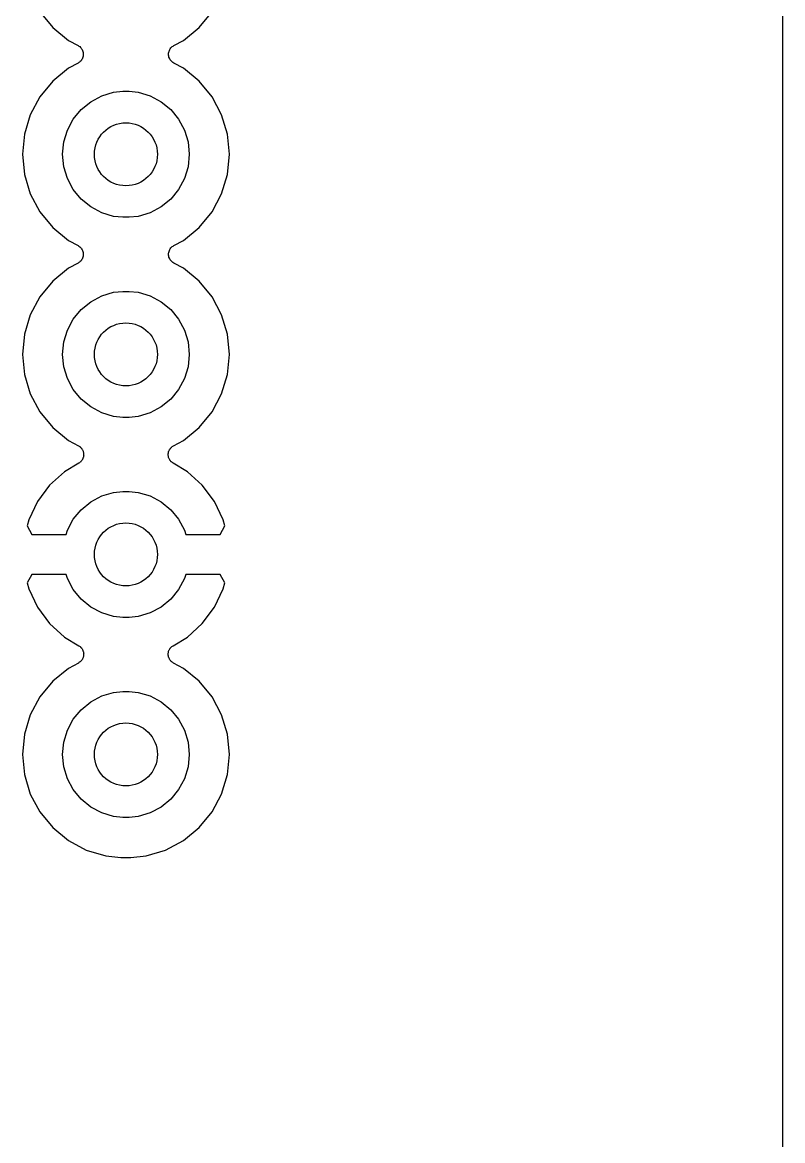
# Model space of a CAD drawing. Extents: x 102 to 177, y -151 to -48.
# Drawn here: x 167.6 to 177.24, y -120.47 to -106.27 of the extents above; entities that cross this region are included whole.
import ezdxf

# ---------------------------------------------------------------- set-up
doc = ezdxf.new("R2010")
doc.units = 0
doc.layers.add('BLACK', color=7, linetype='CONTINUOUS')

msp = doc.modelspace()

# ---------------------------------------------------------------- linework, layer by layer
at = {"layer": 'BLACK', "linetype": 'CONTINUOUS'}
for p, q in [((177.242, -47.675), (177.242, -150.445)), ((167.817, -106.14), (167.981, -106.339)), ((169.839, -106.339), (170.003, -106.14)), ((167.981, -106.339), (168.18, -106.503)), ((169.64, -106.503), (169.839, -106.339)), ((168.18, -106.503), (168.302, -106.568)), ((168.302, -106.568), (168.303, -106.569)), ((168.303, -106.569), (168.303, -106.569)), ((168.303, -106.569), (168.303, -106.569)), ((168.303, -106.569), (168.303, -106.569)), ((168.303, -106.569), (168.313, -106.576)), ((168.313, -106.576), (168.323, -106.583)), ((168.323, -106.583), (168.323, -106.583)), ((168.323, -106.583), (168.324, -106.583)), ((168.324, -106.583), (168.332, -106.592)), ((168.332, -106.592), (168.341, -106.6)), ((168.341, -106.6), (168.341, -106.6)), ((168.341, -106.6), (168.341, -106.601)), ((168.341, -106.601), (168.348, -106.611)), ((168.348, -106.611), (168.354, -106.621)), ((168.354, -106.621), (168.354, -106.621)), ((168.354, -106.621), (168.355, -106.621)), ((168.355, -106.621), (168.359, -106.632)), ((168.359, -106.632), (168.364, -106.644)), ((169.457, -106.642), (169.462, -106.631)), ((169.462, -106.631), (169.466, -106.62)), ((169.466, -106.62), (169.467, -106.619)), ((169.466, -106.62), (169.466, -106.62)), ((169.467, -106.619), (169.473, -106.609)), ((169.473, -106.609), (169.48, -106.599)), ((169.48, -106.599), (169.489, -106.59)), ((169.48, -106.599), (169.48, -106.599)), ((169.48, -106.599), (169.48, -106.599)), ((169.489, -106.59), (169.498, -106.582)), ((169.498, -106.581), (169.508, -106.575)), ((169.498, -106.582), (169.498, -106.581)), ((169.498, -106.582), (169.498, -106.582)), ((169.508, -106.575), (169.518, -106.568)), ((169.518, -106.568), (169.64, -106.503)), ((168.331, -106.77), (168.322, -106.778)), ((168.34, -106.761), (168.331, -106.77)), ((168.347, -106.751), (168.34, -106.761)), ((168.34, -106.761), (168.34, -106.761)), ((168.34, -106.761), (168.34, -106.761)), ((168.353, -106.741), (168.347, -106.751)), ((168.354, -106.74), (168.353, -106.741)), ((168.358, -106.729), (168.354, -106.74)), ((168.354, -106.74), (168.354, -106.74)), ((168.363, -106.718), (168.358, -106.729)), ((168.366, -106.705), (168.363, -106.717)), ((168.363, -106.717), (168.363, -106.718)), ((168.363, -106.718), (168.363, -106.718)), ((168.364, -106.644), (168.364, -106.644)), ((168.364, -106.644), (168.364, -106.644)), ((168.364, -106.644), (168.366, -106.656)), ((168.366, -106.656), (168.368, -106.668)), ((168.368, -106.694), (168.366, -106.705)), ((168.368, -106.668), (168.368, -106.668)), ((168.368, -106.668), (168.368, -106.669)), ((168.368, -106.669), (168.368, -106.681)), ((168.368, -106.681), (168.368, -106.693)), ((168.368, -106.693), (168.368, -106.693)), ((168.368, -106.693), (168.368, -106.694)), ((169.452, -106.666), (169.454, -106.655)), ((169.452, -106.667), (169.452, -106.666)), ((169.452, -106.679), (169.452, -106.667)), ((169.452, -106.667), (169.452, -106.667)), ((169.452, -106.691), (169.452, -106.679)), ((169.452, -106.692), (169.452, -106.691)), ((169.454, -106.704), (169.452, -106.692)), ((169.452, -106.692), (169.452, -106.692)), ((169.454, -106.655), (169.457, -106.643)), ((169.456, -106.716), (169.454, -106.704)), ((169.461, -106.727), (169.456, -106.716)), ((169.456, -106.716), (169.456, -106.716)), ((169.456, -106.716), (169.456, -106.716)), ((169.457, -106.643), (169.457, -106.642)), ((169.457, -106.642), (169.457, -106.642)), ((169.465, -106.739), (169.461, -106.727)), ((169.466, -106.739), (169.465, -106.739)), ((169.472, -106.749), (169.466, -106.739)), ((169.466, -106.739), (169.466, -106.739)), ((169.479, -106.759), (169.472, -106.749)), ((169.479, -106.76), (169.479, -106.759)), ((169.488, -106.768), (169.479, -106.76)), ((169.479, -106.76), (169.479, -106.76)), ((169.496, -106.777), (169.488, -106.768)), ((169.497, -106.777), (169.496, -106.777)), ((169.507, -106.784), (169.497, -106.777)), ((169.497, -106.777), (169.497, -106.777)), ((168.18, -106.857), (167.981, -107.021)), ((168.302, -106.792), (168.18, -106.857)), ((168.312, -106.785), (168.302, -106.792)), ((168.322, -106.779), (168.312, -106.785)), ((168.322, -106.778), (168.322, -106.778)), ((168.322, -106.778), (168.322, -106.779)), ((169.517, -106.791), (169.507, -106.784)), ((169.518, -106.792), (169.517, -106.791)), ((169.517, -106.791), (169.517, -106.791)), ((169.517, -106.791), (169.517, -106.791)), ((169.517, -106.791), (169.517, -106.791)), ((169.64, -106.857), (169.518, -106.792)), ((169.839, -107.021), (169.64, -106.857)), ((167.981, -107.021), (167.817, -107.22)), ((170.003, -107.22), (169.839, -107.021)), ((168.602, -107.207), (168.753, -107.162)), ((168.753, -107.162), (168.871, -107.15)), ((168.871, -107.15), (168.949, -107.15)), ((168.949, -107.15), (169.067, -107.162)), ((169.067, -107.162), (169.218, -107.207)), ((167.817, -107.22), (167.696, -107.447)), ((168.342, -107.382), (168.463, -107.282)), ((168.463, -107.282), (168.602, -107.207)), ((169.218, -107.207), (169.357, -107.282)), ((169.357, -107.282), (169.478, -107.382)), ((170.124, -107.447), (170.003, -107.22)), ((167.696, -107.447), (167.621, -107.694)), ((168.242, -107.503), (168.342, -107.382)), ((169.478, -107.382), (169.578, -107.503)), ((170.199, -107.694), (170.124, -107.447)), ((168.167, -107.642), (168.242, -107.503)), ((169.578, -107.503), (169.653, -107.642)), ((167.621, -107.694), (167.596, -107.95)), ((168.122, -107.793), (168.167, -107.642)), ((169.653, -107.642), (169.698, -107.793)), ((170.224, -107.95), (170.199, -107.694)), ((168.106, -107.95), (168.122, -107.793)), ((169.698, -107.793), (169.714, -107.95)), ((167.596, -107.95), (167.621, -108.206)), ((168.122, -108.107), (168.106, -107.95)), ((169.714, -107.95), (169.698, -108.107)), ((170.199, -108.206), (170.224, -107.95)), ((168.167, -108.258), (168.122, -108.107)), ((169.698, -108.107), (169.653, -108.258)), ((167.621, -108.206), (167.696, -108.453)), ((168.242, -108.397), (168.167, -108.258)), ((169.653, -108.258), (169.578, -108.397)), ((170.124, -108.453), (170.199, -108.206)), ((167.696, -108.453), (167.817, -108.68)), ((168.342, -108.518), (168.242, -108.397)), ((169.578, -108.397), (169.478, -108.518)), ((170.003, -108.68), (170.124, -108.453)), ((168.463, -108.618), (168.342, -108.518)), ((168.602, -108.693), (168.463, -108.618)), ((169.357, -108.618), (169.218, -108.693)), ((169.478, -108.518), (169.357, -108.618)), ((167.817, -108.68), (167.981, -108.879)), ((168.753, -108.738), (168.602, -108.693)), ((168.871, -108.75), (168.753, -108.738)), ((168.949, -108.75), (168.871, -108.75)), ((169.067, -108.738), (168.949, -108.75)), ((169.218, -108.693), (169.067, -108.738)), ((169.839, -108.879), (170.003, -108.68)), ((167.981, -108.879), (168.18, -109.043)), ((169.64, -109.043), (169.839, -108.879)), ((168.18, -109.043), (168.302, -109.108)), ((169.518, -109.108), (169.64, -109.043)), ((168.302, -109.108), (168.303, -109.109)), ((168.303, -109.109), (168.303, -109.109)), ((168.303, -109.109), (168.303, -109.109)), ((168.303, -109.109), (168.303, -109.109)), ((168.303, -109.109), (168.313, -109.116)), ((168.313, -109.116), (168.323, -109.123)), ((168.323, -109.123), (168.323, -109.123)), ((168.323, -109.123), (168.324, -109.123)), ((168.324, -109.123), (168.332, -109.132)), ((168.332, -109.132), (168.341, -109.14)), ((168.341, -109.14), (168.341, -109.14)), ((168.341, -109.14), (168.341, -109.141)), ((168.341, -109.141), (168.348, -109.151)), ((168.348, -109.151), (168.354, -109.161)), ((168.354, -109.161), (168.354, -109.161)), ((168.354, -109.161), (168.355, -109.161)), ((168.355, -109.161), (168.359, -109.172)), ((168.359, -109.172), (168.364, -109.184)), ((168.364, -109.184), (168.364, -109.184)), ((168.364, -109.184), (168.364, -109.184)), ((168.364, -109.184), (168.366, -109.196)), ((169.454, -109.195), (169.457, -109.183)), ((169.457, -109.182), (169.462, -109.171)), ((169.457, -109.183), (169.457, -109.182)), ((169.457, -109.182), (169.457, -109.182)), ((169.462, -109.171), (169.466, -109.16)), ((169.466, -109.16), (169.467, -109.159)), ((169.466, -109.16), (169.466, -109.16)), ((169.467, -109.159), (169.473, -109.149)), ((169.473, -109.149), (169.48, -109.139)), ((169.48, -109.139), (169.489, -109.13)), ((169.48, -109.139), (169.48, -109.139)), ((169.48, -109.139), (169.48, -109.139)), ((169.489, -109.13), (169.498, -109.122)), ((169.498, -109.121), (169.508, -109.115)), ((169.498, -109.122), (169.498, -109.121)), ((169.498, -109.122), (169.498, -109.122)), ((169.508, -109.115), (169.518, -109.108)), ((168.302, -109.332), (168.18, -109.397)), ((168.312, -109.325), (168.302, -109.332)), ((168.322, -109.319), (168.312, -109.325)), ((168.331, -109.31), (168.322, -109.318)), ((168.322, -109.318), (168.322, -109.318)), ((168.322, -109.318), (168.322, -109.319)), ((168.34, -109.301), (168.331, -109.31)), ((168.347, -109.291), (168.34, -109.301)), ((168.34, -109.301), (168.34, -109.301)), ((168.34, -109.301), (168.34, -109.301)), ((168.353, -109.281), (168.347, -109.291)), ((168.354, -109.28), (168.353, -109.281)), ((168.358, -109.269), (168.354, -109.28)), ((168.354, -109.28), (168.354, -109.28)), ((168.363, -109.258), (168.358, -109.269)), ((168.366, -109.245), (168.363, -109.257)), ((168.363, -109.257), (168.363, -109.258)), ((168.363, -109.258), (168.363, -109.258)), ((168.366, -109.196), (168.368, -109.208)), ((168.368, -109.234), (168.366, -109.245)), ((168.368, -109.208), (168.368, -109.208)), ((168.368, -109.208), (168.368, -109.209)), ((168.368, -109.209), (168.368, -109.221)), ((168.368, -109.221), (168.368, -109.233)), ((168.368, -109.233), (168.368, -109.233)), ((168.368, -109.233), (168.368, -109.234)), ((169.452, -109.206), (169.454, -109.195)), ((169.452, -109.207), (169.452, -109.206)), ((169.452, -109.219), (169.452, -109.207)), ((169.452, -109.207), (169.452, -109.207)), ((169.452, -109.231), (169.452, -109.219)), ((169.452, -109.232), (169.452, -109.231)), ((169.454, -109.244), (169.452, -109.232)), ((169.452, -109.232), (169.452, -109.232)), ((169.456, -109.256), (169.454, -109.244)), ((169.461, -109.267), (169.456, -109.256)), ((169.456, -109.256), (169.456, -109.256)), ((169.456, -109.256), (169.456, -109.256)), ((169.465, -109.279), (169.461, -109.267)), ((169.466, -109.279), (169.465, -109.279)), ((169.472, -109.289), (169.466, -109.279)), ((169.466, -109.279), (169.466, -109.279)), ((169.479, -109.299), (169.472, -109.289)), ((169.479, -109.3), (169.479, -109.299)), ((169.488, -109.308), (169.479, -109.3)), ((169.479, -109.3), (169.479, -109.3)), ((169.496, -109.317), (169.488, -109.308)), ((169.497, -109.317), (169.496, -109.317)), ((169.507, -109.324), (169.497, -109.317)), ((169.497, -109.317), (169.497, -109.317)), ((169.517, -109.331), (169.507, -109.324)), ((169.518, -109.332), (169.517, -109.331)), ((169.517, -109.331), (169.517, -109.331)), ((169.517, -109.331), (169.517, -109.331)), ((169.517, -109.331), (169.517, -109.331)), ((169.64, -109.397), (169.518, -109.332)), ((168.18, -109.397), (167.981, -109.561)), ((169.839, -109.561), (169.64, -109.397)), ((167.981, -109.561), (167.817, -109.76)), ((170.003, -109.76), (169.839, -109.561)), ((168.463, -109.822), (168.602, -109.747)), ((168.602, -109.747), (168.753, -109.702)), ((168.753, -109.702), (168.871, -109.69)), ((168.871, -109.69), (168.949, -109.69)), ((168.949, -109.69), (169.067, -109.702)), ((169.067, -109.702), (169.218, -109.747)), ((169.218, -109.747), (169.357, -109.822)), ((167.817, -109.76), (167.696, -109.987)), ((168.342, -109.922), (168.463, -109.822)), ((169.357, -109.822), (169.478, -109.922)), ((170.124, -109.987), (170.003, -109.76)), ((167.696, -109.987), (167.621, -110.234)), ((168.167, -110.182), (168.242, -110.043)), ((168.242, -110.043), (168.342, -109.922)), ((169.478, -109.922), (169.578, -110.043)), ((169.578, -110.043), (169.653, -110.182)), ((170.199, -110.234), (170.124, -109.987)), ((168.122, -110.333), (168.167, -110.182)), ((169.653, -110.182), (169.698, -110.333)), ((167.621, -110.234), (167.596, -110.49)), ((170.224, -110.49), (170.199, -110.234)), ((168.106, -110.49), (168.122, -110.333)), ((169.698, -110.333), (169.714, -110.49)), ((167.596, -110.49), (167.621, -110.746)), ((168.122, -110.647), (168.106, -110.49)), ((169.714, -110.49), (169.698, -110.647)), ((170.199, -110.746), (170.224, -110.49)), ((167.621, -110.746), (167.696, -110.993)), ((168.167, -110.798), (168.122, -110.647)), ((169.698, -110.647), (169.653, -110.798)), ((170.124, -110.993), (170.199, -110.746)), ((168.242, -110.937), (168.167, -110.798)), ((169.653, -110.798), (169.578, -110.937)), ((167.696, -110.993), (167.817, -111.22)), ((168.342, -111.058), (168.242, -110.937)), ((169.578, -110.937), (169.478, -111.058)), ((170.003, -111.22), (170.124, -110.993)), ((168.463, -111.158), (168.342, -111.058)), ((168.602, -111.233), (168.463, -111.158)), ((169.357, -111.158), (169.218, -111.233)), ((169.478, -111.058), (169.357, -111.158)), ((167.817, -111.22), (167.981, -111.419)), ((168.753, -111.278), (168.602, -111.233)), ((168.871, -111.29), (168.753, -111.278)), ((168.949, -111.29), (168.871, -111.29)), ((169.067, -111.278), (168.949, -111.29)), ((169.218, -111.233), (169.067, -111.278)), ((169.839, -111.419), (170.003, -111.22)), ((167.981, -111.419), (168.18, -111.583)), ((169.64, -111.583), (169.839, -111.419)), ((168.18, -111.583), (168.307, -111.651)), ((169.513, -111.651), (169.64, -111.583)), ((168.307, -111.651), (168.308, -111.651)), ((168.308, -111.651), (168.316, -111.657)), ((168.316, -111.657), (168.323, -111.661)), ((168.323, -111.661), (168.326, -111.664)), ((168.326, -111.664), (168.329, -111.665)), ((168.329, -111.665), (168.335, -111.672)), ((168.335, -111.672), (168.341, -111.678)), ((168.341, -111.678), (168.343, -111.681)), ((168.343, -111.681), (168.346, -111.683)), ((168.346, -111.683), (168.351, -111.691)), ((168.351, -111.691), (168.356, -111.698)), ((168.356, -111.698), (168.357, -111.701)), ((168.357, -111.701), (168.359, -111.704)), ((168.359, -111.704), (168.363, -111.712)), ((168.363, -111.712), (168.367, -111.72)), ((168.367, -111.72), (168.367, -111.724)), ((168.367, -111.724), (168.369, -111.727)), ((168.369, -111.727), (168.37, -111.736)), ((168.37, -111.736), (168.372, -111.745)), ((168.372, -111.745), (168.373, -111.748)), ((169.447, -111.75), (169.448, -111.746)), ((169.448, -111.743), (169.45, -111.734)), ((169.448, -111.746), (169.448, -111.743)), ((169.45, -111.734), (169.452, -111.725)), ((169.452, -111.725), (169.453, -111.722)), ((169.453, -111.722), (169.454, -111.719)), ((169.454, -111.719), (169.458, -111.711)), ((169.458, -111.711), (169.461, -111.702)), ((169.461, -111.702), (169.463, -111.7)), ((169.463, -111.7), (169.465, -111.697)), ((169.465, -111.697), (169.47, -111.689)), ((169.47, -111.689), (169.475, -111.682)), ((169.475, -111.682), (169.478, -111.679)), ((169.478, -111.679), (169.48, -111.677)), ((169.48, -111.677), (169.486, -111.671)), ((169.486, -111.671), (169.493, -111.664)), ((169.493, -111.664), (169.496, -111.662)), ((169.496, -111.662), (169.498, -111.66)), ((169.498, -111.66), (169.506, -111.656)), ((169.506, -111.656), (169.513, -111.651)), ((168.312, -111.871), (168.131, -111.98)), ((168.319, -111.866), (168.312, -111.871)), ((168.327, -111.861), (168.319, -111.866)), ((168.329, -111.859), (168.327, -111.861)), ((168.332, -111.857), (168.329, -111.859)), ((168.338, -111.85), (168.332, -111.857)), ((168.344, -111.844), (168.338, -111.85)), ((168.346, -111.841), (168.344, -111.844)), ((168.349, -111.838), (168.346, -111.841)), ((168.353, -111.831), (168.349, -111.838)), ((168.358, -111.823), (168.353, -111.831)), ((168.36, -111.82), (168.358, -111.823)), ((168.361, -111.817), (168.36, -111.82)), ((168.364, -111.809), (168.361, -111.817)), ((168.368, -111.8), (168.364, -111.809)), ((168.369, -111.797), (168.368, -111.8)), ((168.37, -111.794), (168.369, -111.797)), ((168.371, -111.785), (168.37, -111.794)), ((168.373, -111.776), (168.371, -111.785)), ((168.373, -111.748), (168.373, -111.751)), ((168.373, -111.751), (168.373, -111.76)), ((168.373, -111.76), (168.374, -111.769)), ((168.374, -111.769), (168.373, -111.773)), ((168.373, -111.773), (168.373, -111.776)), ((169.446, -111.768), (169.447, -111.759)), ((169.447, -111.771), (169.446, -111.768)), ((169.447, -111.759), (169.447, -111.75)), ((169.447, -111.774), (169.447, -111.771)), ((169.449, -111.783), (169.447, -111.774)), ((169.45, -111.792), (169.449, -111.783)), ((169.451, -111.795), (169.45, -111.792)), ((169.452, -111.799), (169.451, -111.795)), ((169.455, -111.807), (169.452, -111.799)), ((169.458, -111.816), (169.455, -111.807)), ((169.46, -111.818), (169.458, -111.816)), ((169.461, -111.822), (169.46, -111.818)), ((169.466, -111.829), (169.461, -111.822)), ((169.47, -111.837), (169.466, -111.829)), ((169.473, -111.84), (169.47, -111.837)), ((169.475, -111.842), (169.473, -111.84)), ((169.481, -111.849), (169.475, -111.842)), ((169.487, -111.856), (169.481, -111.849)), ((169.49, -111.858), (169.487, -111.856)), ((169.492, -111.86), (169.49, -111.858)), ((169.499, -111.865), (169.492, -111.86)), ((169.506, -111.871), (169.499, -111.865)), ((169.508, -111.871), (169.506, -111.871)), ((169.689, -111.98), (169.508, -111.871)), ((168.131, -111.98), (167.941, -112.152)), ((169.879, -112.152), (169.689, -111.98)), ((167.941, -112.152), (167.788, -112.358)), ((170.032, -112.358), (169.879, -112.152)), ((168.463, -112.362), (168.602, -112.287)), ((168.602, -112.287), (168.753, -112.242)), ((168.753, -112.242), (168.871, -112.23)), ((168.871, -112.23), (168.949, -112.23)), ((168.949, -112.23), (169.067, -112.242)), ((169.067, -112.242), (169.218, -112.287)), ((169.218, -112.287), (169.357, -112.362)), ((167.788, -112.358), (167.678, -112.593)), ((168.342, -112.462), (168.463, -112.362)), ((169.357, -112.362), (169.478, -112.462)), ((170.142, -112.593), (170.032, -112.358)), ((167.678, -112.593), (167.655, -112.667)), ((168.167, -112.722), (168.242, -112.583)), ((168.242, -112.583), (168.342, -112.462)), ((169.478, -112.462), (169.578, -112.583)), ((169.578, -112.583), (169.653, -112.722)), ((170.165, -112.667), (170.142, -112.593)), ((167.655, -112.667), (167.715, -112.776)), ((168.151, -112.776), (168.167, -112.722)), ((169.653, -112.722), (169.669, -112.776)), ((170.105, -112.776), (170.165, -112.667)), ((167.715, -112.776), (168.151, -112.776)), ((169.669, -112.776), (170.105, -112.776)), ((167.715, -113.284), (167.655, -113.393)), ((168.151, -113.284), (167.715, -113.284)), ((168.167, -113.338), (168.151, -113.284)), ((169.669, -113.284), (169.653, -113.338)), ((170.105, -113.284), (169.669, -113.284)), ((170.165, -113.393), (170.105, -113.284)), ((167.655, -113.393), (167.678, -113.467)), ((168.242, -113.477), (168.167, -113.338)), ((169.653, -113.338), (169.578, -113.477)), ((170.142, -113.467), (170.165, -113.393)), ((167.678, -113.467), (167.788, -113.702)), ((168.342, -113.598), (168.242, -113.477)), ((169.578, -113.477), (169.478, -113.598)), ((170.032, -113.702), (170.142, -113.467)), ((167.788, -113.702), (167.941, -113.908)), ((168.463, -113.698), (168.342, -113.598)), ((168.602, -113.773), (168.463, -113.698)), ((169.357, -113.698), (169.218, -113.773)), ((169.478, -113.598), (169.357, -113.698)), ((169.879, -113.908), (170.032, -113.702)), ((168.753, -113.818), (168.602, -113.773)), ((168.871, -113.83), (168.753, -113.818)), ((168.949, -113.83), (168.871, -113.83)), ((169.067, -113.818), (168.949, -113.83)), ((169.218, -113.773), (169.067, -113.818)), ((167.941, -113.908), (168.131, -114.08)), ((169.689, -114.08), (169.879, -113.908)), ((168.131, -114.08), (168.312, -114.189)), ((169.508, -114.189), (169.689, -114.08)), ((168.312, -114.189), (168.314, -114.189)), ((168.314, -114.189), (168.321, -114.195)), ((168.321, -114.195), (168.328, -114.2)), ((168.328, -114.2), (168.33, -114.202)), ((168.33, -114.202), (168.333, -114.204)), ((168.333, -114.204), (168.339, -114.211)), ((168.339, -114.211), (168.345, -114.218)), ((168.345, -114.218), (168.347, -114.22)), ((168.347, -114.22), (168.35, -114.223)), ((168.35, -114.223), (168.354, -114.231)), ((168.354, -114.231), (168.359, -114.238)), ((168.359, -114.238), (168.36, -114.242)), ((168.36, -114.242), (168.362, -114.244)), ((168.362, -114.244), (168.365, -114.253)), ((168.365, -114.253), (168.368, -114.261)), ((168.368, -114.261), (168.369, -114.265)), ((168.369, -114.265), (168.37, -114.268)), ((168.37, -114.268), (168.371, -114.277)), ((168.371, -114.277), (168.373, -114.286)), ((168.373, -114.286), (168.373, -114.289)), ((168.373, -114.289), (168.374, -114.292)), ((168.374, -114.292), (168.373, -114.301)), ((168.373, -114.301), (168.373, -114.31)), ((169.446, -114.291), (169.447, -114.287)), ((169.447, -114.3), (169.446, -114.291)), ((169.447, -114.284), (169.449, -114.275)), ((169.447, -114.287), (169.447, -114.284)), ((169.447, -114.309), (169.447, -114.3)), ((169.449, -114.275), (169.45, -114.266)), ((169.45, -114.266), (169.451, -114.263)), ((169.451, -114.263), (169.452, -114.26)), ((169.452, -114.26), (169.456, -114.251)), ((169.456, -114.251), (169.459, -114.243)), ((169.459, -114.243), (169.46, -114.24)), ((169.46, -114.24), (169.462, -114.237)), ((169.462, -114.237), (169.467, -114.229)), ((169.467, -114.229), (169.471, -114.222)), ((169.471, -114.222), (169.474, -114.219)), ((169.474, -114.219), (169.476, -114.216)), ((169.476, -114.216), (169.482, -114.21)), ((169.482, -114.21), (169.488, -114.203)), ((169.488, -114.203), (169.491, -114.201)), ((169.491, -114.201), (169.493, -114.199)), ((169.493, -114.199), (169.501, -114.194)), ((169.501, -114.194), (169.508, -114.189)), ((168.307, -114.409), (168.18, -114.477)), ((168.314, -114.404), (168.307, -114.409)), ((168.322, -114.4), (168.314, -114.404)), ((168.324, -114.398), (168.322, -114.4)), ((168.327, -114.396), (168.324, -114.398)), ((168.334, -114.389), (168.327, -114.396)), ((168.34, -114.383), (168.334, -114.389)), ((168.342, -114.381), (168.34, -114.383)), ((168.345, -114.378), (168.342, -114.381)), ((168.35, -114.371), (168.345, -114.378)), ((168.355, -114.363), (168.35, -114.371)), ((168.357, -114.36), (168.355, -114.363)), ((168.359, -114.358), (168.357, -114.36)), ((168.362, -114.349), (168.359, -114.358)), ((168.366, -114.341), (168.362, -114.349)), ((168.367, -114.338), (168.366, -114.341)), ((168.368, -114.335), (168.367, -114.338)), ((168.37, -114.326), (168.368, -114.335)), ((168.372, -114.317), (168.37, -114.326)), ((168.373, -114.31), (168.372, -114.314)), ((168.372, -114.314), (168.372, -114.317)), ((169.447, -114.312), (169.447, -114.309)), ((169.448, -114.315), (169.447, -114.312)), ((169.45, -114.324), (169.448, -114.315)), ((169.451, -114.333), (169.45, -114.324)), ((169.453, -114.336), (169.451, -114.333)), ((169.453, -114.34), (169.453, -114.336)), ((169.457, -114.348), (169.453, -114.34)), ((169.461, -114.356), (169.457, -114.348)), ((169.463, -114.359), (169.461, -114.356)), ((169.464, -114.362), (169.463, -114.359)), ((169.469, -114.369), (169.464, -114.362)), ((169.474, -114.377), (169.469, -114.369)), ((169.477, -114.379), (169.474, -114.377)), ((169.479, -114.382), (169.477, -114.379)), ((169.485, -114.388), (169.479, -114.382)), ((169.491, -114.395), (169.485, -114.388)), ((169.494, -114.396), (169.491, -114.395)), ((169.497, -114.399), (169.494, -114.396)), ((169.504, -114.403), (169.497, -114.399)), ((169.512, -114.409), (169.504, -114.403)), ((169.513, -114.409), (169.512, -114.409)), ((169.64, -114.477), (169.513, -114.409)), ((168.18, -114.477), (167.981, -114.641)), ((169.839, -114.641), (169.64, -114.477)), ((167.981, -114.641), (167.817, -114.84)), ((170.003, -114.84), (169.839, -114.641)), ((167.817, -114.84), (167.696, -115.067)), ((168.463, -114.902), (168.602, -114.827)), ((168.602, -114.827), (168.753, -114.782)), ((168.753, -114.782), (168.871, -114.77)), ((168.871, -114.77), (168.949, -114.77)), ((168.949, -114.77), (169.067, -114.782)), ((169.067, -114.782), (169.218, -114.827)), ((169.218, -114.827), (169.357, -114.902)), ((170.124, -115.067), (170.003, -114.84)), ((168.242, -115.123), (168.342, -115.002)), ((168.342, -115.002), (168.463, -114.902)), ((169.357, -114.902), (169.478, -115.002)), ((169.478, -115.002), (169.578, -115.123)), ((167.696, -115.067), (167.621, -115.314)), ((168.167, -115.262), (168.242, -115.123)), ((169.578, -115.123), (169.653, -115.262)), ((170.199, -115.314), (170.124, -115.067)), ((168.122, -115.413), (168.167, -115.262)), ((169.653, -115.262), (169.698, -115.413)), ((167.621, -115.314), (167.596, -115.57)), ((168.106, -115.57), (168.122, -115.413)), ((169.698, -115.413), (169.714, -115.57)), ((170.224, -115.57), (170.199, -115.314)), ((167.596, -115.57), (167.621, -115.826)), ((168.122, -115.727), (168.106, -115.57)), ((169.714, -115.57), (169.698, -115.727)), ((170.199, -115.826), (170.224, -115.57)), ((167.621, -115.826), (167.696, -116.073)), ((168.167, -115.878), (168.122, -115.727)), ((169.698, -115.727), (169.653, -115.878)), ((170.124, -116.073), (170.199, -115.826)), ((168.242, -116.017), (168.167, -115.878)), ((169.653, -115.878), (169.578, -116.017)), ((167.696, -116.073), (167.817, -116.3)), ((168.342, -116.138), (168.242, -116.017)), ((168.463, -116.238), (168.342, -116.138)), ((169.478, -116.138), (169.357, -116.238)), ((169.578, -116.017), (169.478, -116.138)), ((170.003, -116.3), (170.124, -116.073)), ((168.602, -116.313), (168.463, -116.238)), ((169.357, -116.238), (169.218, -116.313)), ((167.817, -116.3), (167.981, -116.499)), ((168.753, -116.358), (168.602, -116.313)), ((168.871, -116.37), (168.753, -116.358)), ((168.949, -116.37), (168.871, -116.37)), ((169.067, -116.358), (168.949, -116.37)), ((169.218, -116.313), (169.067, -116.358)), ((169.839, -116.499), (170.003, -116.3)), ((167.981, -116.499), (168.18, -116.663)), ((169.64, -116.663), (169.839, -116.499)), ((168.18, -116.663), (168.407, -116.784)), ((169.413, -116.784), (169.64, -116.663)), ((168.407, -116.784), (168.654, -116.859)), ((168.654, -116.859), (168.846, -116.878)), ((168.974, -116.878), (169.166, -116.859)), ((169.166, -116.859), (169.413, -116.784)), ((168.846, -116.878), (168.974, -116.878))]:
    msp.add_line(p, q, dxfattribs=at)
at = {"layer": 'BLACK'}
for centre in [(168.91, -107.95), (168.91, -110.49), (168.91, -113.03), (168.91, -115.57)]:
    msp.add_circle(centre, 0.4, dxfattribs=at)

doc.saveas('drawing.dxf')
